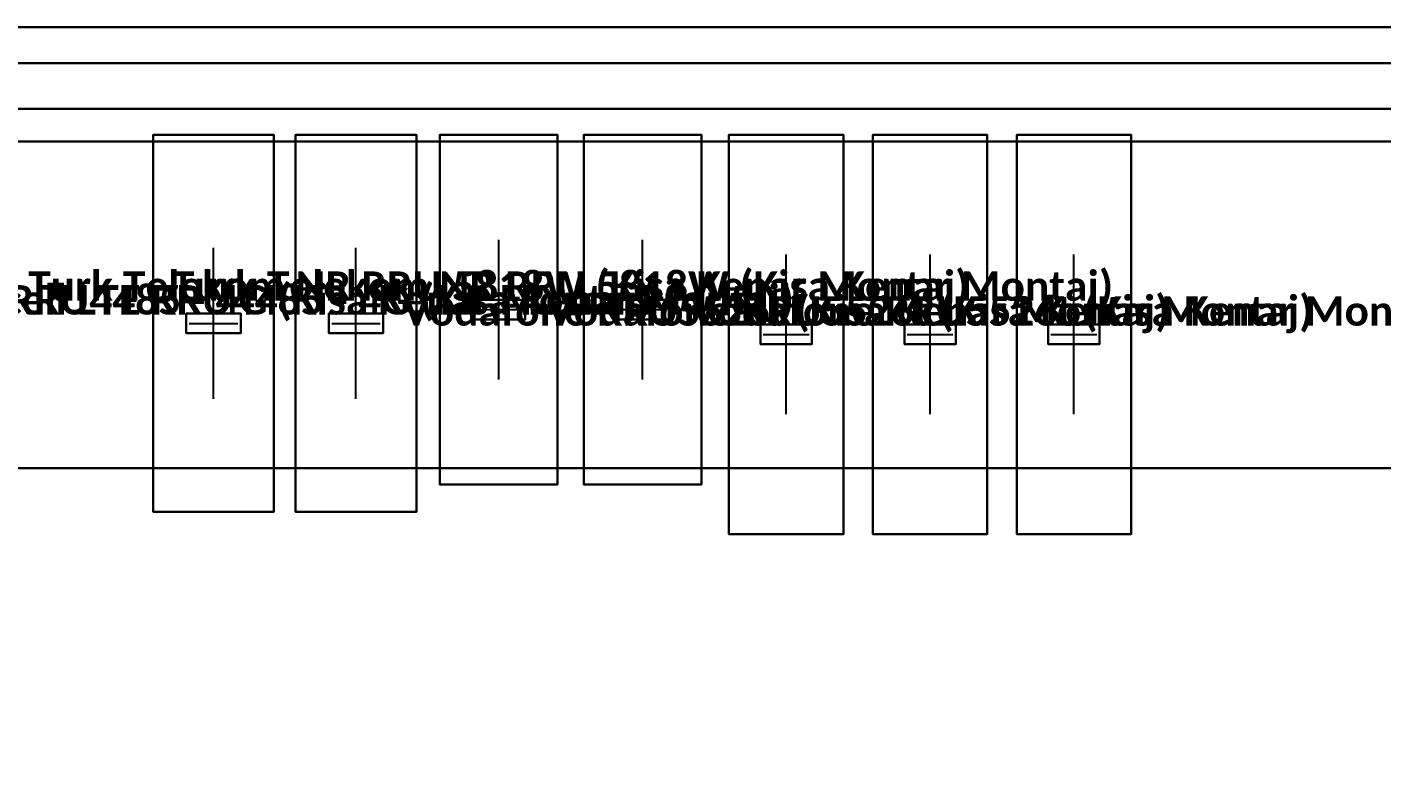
# Model space of a CAD drawing. Header units: metres. Extents: x -25 to 25, y -60.4 to 35.
# Drawn here: x 1.568 to 3.641, y 1.324 to 2.475 of the extents above; entities that cross this region are included whole.
import ezdxf
from ezdxf.enums import TextEntityAlignment as Align

# ---------------------------------------------------------------- set-up
doc = ezdxf.new("R2010")
doc.units = ezdxf.units.M
for name, color, linetype in [('CELIK_KIRIS_KOLON', 9, 'CONTINUOUS'), ('EKP_TURK_TELEKOM_RRU', 4, 'CONTINUOUS'), ('EKP_TURKCELL_RRU', 5, 'CONTINUOUS'), ('EKP_VODAFONE_RRU', 1, 'CONTINUOUS'), ('MONTAJ_BORULARI', 2, 'CONTINUOUS'), ('ZEMIN_PLATFORM', 8, 'CONTINUOUS')]:
    doc.layers.add(name, color=color, linetype=linetype)
doc.styles.get("Standard").update_dxf_attribs({"font": 'calibrib.ttf'})

msp = doc.modelspace()

# ---------------------------------------------------------------- linework, layer by layer
at = {"layer": 'CELIK_KIRIS_KOLON'}
for p, q in [((6.5, 2.475, 2), (-6.5, 2.475, 2)), ((6.5, 2.475, 10), (-6.5, 2.475, 10)), ((-6.5, 2.35, 2), (6.5, 2.35, 2)), ((-6.5, 2.35, 10), (6.5, 2.35, 10))]:
    msp.add_line(p, q, dxfattribs=at)
for points in [[(-6.5, 2.35, 2), (6.5, 2.35, 2), (6.5, 2.475, 2), (-6.5, 2.475, 2)], [(-6.5, 2.35, 10), (6.5, 2.35, 10), (6.5, 2.475, 10), (-6.5, 2.475, 10)], [(-6.5, 2.475, 2), (6.5, 2.475, 2), (6.5, 2.475, 10), (-6.5, 2.475, 10)], [(-6.5, 2.35, 2), (6.5, 2.35, 2), (6.5, 2.35, 10), (-6.5, 2.35, 10)]]:
    msp.add_3dface(points, dxfattribs=at)
at = {"layer": 'EKP_TURK_TELEKOM_RRU'}
for p, q in [((2.38, 2.31, 21.31), (2.2, 2.31, 21.31)), ((2.2, 2.31, 21.31), (2.2, 1.775, 21.31)), ((2.38, 2.31, 21.945), (2.2, 2.31, 21.945)), ((2.2, 2.31, 21.945), (2.2, 1.775, 21.945)), ((2.2, 2.31, 21.31), (2.2, 2.31, 21.945)), ((2.38, 1.775, 21.31), (2.38, 2.31, 21.31)), ((2.38, 1.775, 21.945), (2.38, 2.31, 21.945)), ((2.38, 2.31, 21.31), (2.38, 2.31, 21.945)), ((2.6, 2.31, 21.31), (2.42, 2.31, 21.31)), ((2.42, 2.31, 21.31), (2.42, 1.775, 21.31)), ((2.6, 2.31, 21.945), (2.42, 2.31, 21.945)), ((2.42, 2.31, 21.945), (2.42, 1.775, 21.945)), ((2.42, 2.31, 21.31), (2.42, 2.31, 21.945)), ((2.6, 1.775, 21.31), (2.6, 2.31, 21.31)), ((2.6, 1.775, 21.945), (2.6, 2.31, 21.945)), ((2.6, 2.31, 21.31), (2.6, 2.31, 21.945)), ((2.29, 1.9355, 21.945), (2.29, 2.1495, 21.945)), ((2.51, 1.9355, 21.945), (2.51, 2.1495, 21.945)), ((2.3305, 2.0575, 21.945), (2.2495, 2.0575, 21.945)), ((2.2495, 2.0575, 21.945), (2.2495, 2.0275, 21.945)), ((2.3305, 2.0575, 21.975), (2.2495, 2.0575, 21.975)), ((2.2495, 2.0575, 21.975), (2.2495, 2.0275, 21.975)), ((2.2495, 2.0575, 21.945), (2.2495, 2.0575, 21.975)), ((2.3305, 2.0275, 21.945), (2.3305, 2.0575, 21.945)), ((2.3305, 2.0275, 21.975), (2.3305, 2.0575, 21.975)), ((2.3305, 2.0575, 21.945), (2.3305, 2.0575, 21.975)), ((2.5505, 2.0575, 21.945), (2.4695, 2.0575, 21.945)), ((2.4695, 2.0575, 21.945), (2.4695, 2.0275, 21.945)), ((2.5505, 2.0575, 21.975), (2.4695, 2.0575, 21.975)), ((2.4695, 2.0575, 21.975), (2.4695, 2.0275, 21.975)), ((2.4695, 2.0575, 21.945), (2.4695, 2.0575, 21.975)), ((2.5505, 2.0275, 21.945), (2.5505, 2.0575, 21.945)), ((2.5505, 2.0275, 21.975), (2.5505, 2.0575, 21.975)), ((2.5505, 2.0575, 21.945), (2.5505, 2.0575, 21.975)), ((2.254, 2.0425, 21.945), (2.326, 2.0425, 21.945)), ((2.474, 2.0425, 21.945), (2.546, 2.0425, 21.945)), ((2.2495, 2.0275, 21.945), (2.3305, 2.0275, 21.945)), ((2.2495, 2.0275, 21.975), (2.3305, 2.0275, 21.975)), ((2.2495, 2.0275, 21.945), (2.2495, 2.0275, 21.975)), ((2.3305, 2.0275, 21.945), (2.3305, 2.0275, 21.975)), ((2.4695, 2.0275, 21.945), (2.5505, 2.0275, 21.945)), ((2.4695, 2.0275, 21.975), (2.5505, 2.0275, 21.975)), ((2.4695, 2.0275, 21.945), (2.4695, 2.0275, 21.975)), ((2.5505, 2.0275, 21.945), (2.5505, 2.0275, 21.975)), ((2.2, 1.775, 21.31), (2.38, 1.775, 21.31)), ((2.2, 1.775, 21.945), (2.38, 1.775, 21.945)), ((2.2, 1.775, 21.31), (2.2, 1.775, 21.945)), ((2.38, 1.775, 21.31), (2.38, 1.775, 21.945)), ((2.42, 1.775, 21.31), (2.6, 1.775, 21.31)), ((2.42, 1.775, 21.945), (2.6, 1.775, 21.945)), ((2.42, 1.775, 21.31), (2.42, 1.775, 21.945)), ((2.6, 1.775, 21.31), (2.6, 1.775, 21.945))]:
    msp.add_line(p, q, dxfattribs=at)
for points in [[(2.2, 1.775, 21.31), (2.38, 1.775, 21.31), (2.38, 2.31, 21.31), (2.2, 2.31, 21.31)], [(2.2, 1.775, 21.945), (2.38, 1.775, 21.945), (2.38, 2.31, 21.945), (2.2, 2.31, 21.945)], [(2.2, 2.31, 21.31), (2.38, 2.31, 21.31), (2.38, 2.31, 21.945), (2.2, 2.31, 21.945)], [(2.2, 1.775, 21.31), (2.2, 2.31, 21.31), (2.2, 2.31, 21.945), (2.2, 1.775, 21.945)], [(2.38, 1.775, 21.31), (2.38, 2.31, 21.31), (2.38, 2.31, 21.945), (2.38, 1.775, 21.945)], [(2.42, 1.775, 21.31), (2.6, 1.775, 21.31), (2.6, 2.31, 21.31), (2.42, 2.31, 21.31)], [(2.42, 1.775, 21.945), (2.6, 1.775, 21.945), (2.6, 2.31, 21.945), (2.42, 2.31, 21.945)], [(2.42, 2.31, 21.31), (2.6, 2.31, 21.31), (2.6, 2.31, 21.945), (2.42, 2.31, 21.945)], [(2.42, 1.775, 21.31), (2.42, 2.31, 21.31), (2.42, 2.31, 21.945), (2.42, 1.775, 21.945)], [(2.6, 1.775, 21.31), (2.6, 2.31, 21.31), (2.6, 2.31, 21.945), (2.6, 1.775, 21.945)], [(2.2495, 2.0275, 21.945), (2.3305, 2.0275, 21.945), (2.3305, 2.0575, 21.945), (2.2495, 2.0575, 21.945)], [(2.2495, 2.0275, 21.975), (2.3305, 2.0275, 21.975), (2.3305, 2.0575, 21.975), (2.2495, 2.0575, 21.975)], [(2.2495, 2.0575, 21.945), (2.3305, 2.0575, 21.945), (2.3305, 2.0575, 21.975), (2.2495, 2.0575, 21.975)], [(2.2495, 2.0275, 21.945), (2.2495, 2.0575, 21.945), (2.2495, 2.0575, 21.975), (2.2495, 2.0275, 21.975)], [(2.3305, 2.0275, 21.945), (2.3305, 2.0575, 21.945), (2.3305, 2.0575, 21.975), (2.3305, 2.0275, 21.975)], [(2.4695, 2.0275, 21.945), (2.5505, 2.0275, 21.945), (2.5505, 2.0575, 21.945), (2.4695, 2.0575, 21.945)], [(2.4695, 2.0275, 21.975), (2.5505, 2.0275, 21.975), (2.5505, 2.0575, 21.975), (2.4695, 2.0575, 21.975)], [(2.4695, 2.0575, 21.945), (2.5505, 2.0575, 21.945), (2.5505, 2.0575, 21.975), (2.4695, 2.0575, 21.975)], [(2.4695, 2.0275, 21.945), (2.4695, 2.0575, 21.945), (2.4695, 2.0575, 21.975), (2.4695, 2.0275, 21.975)], [(2.5505, 2.0275, 21.945), (2.5505, 2.0575, 21.945), (2.5505, 2.0575, 21.975), (2.5505, 2.0275, 21.975)], [(2.2495, 2.0275, 21.945), (2.3305, 2.0275, 21.945), (2.3305, 2.0275, 21.975), (2.2495, 2.0275, 21.975)], [(2.4695, 2.0275, 21.945), (2.5505, 2.0275, 21.945), (2.5505, 2.0275, 21.975), (2.4695, 2.0275, 21.975)], [(2.2, 1.775, 21.31), (2.38, 1.775, 21.31), (2.38, 1.775, 21.945), (2.2, 1.775, 21.945)], [(2.42, 1.775, 21.31), (2.6, 1.775, 21.31), (2.6, 1.775, 21.945), (2.42, 1.775, 21.945)]]:
    msp.add_3dface(points, dxfattribs=at)
at = {"layer": 'EKP_TURKCELL_RRU'}
for p, q in [((1.9461, 2.31, 21.2835), (1.7611, 2.31, 21.2835)), ((1.7611, 2.31, 21.2835), (1.7611, 1.733, 21.2835)), ((1.9461, 2.31, 21.9715), (1.7611, 2.31, 21.9715)), ((1.7611, 2.31, 21.9715), (1.7611, 1.733, 21.9715)), ((1.7611, 2.31, 21.2835), (1.7611, 2.31, 21.9715)), ((1.9461, 1.733, 21.2835), (1.9461, 2.31, 21.2835)), ((1.9461, 1.733, 21.9715), (1.9461, 2.31, 21.9715)), ((1.9461, 2.31, 21.2835), (1.9461, 2.31, 21.9715)), ((2.164, 2.31, 21.2835), (1.979, 2.31, 21.2835)), ((1.979, 2.31, 21.2835), (1.979, 1.733, 21.2835)), ((2.164, 2.31, 21.9715), (1.979, 2.31, 21.9715)), ((1.979, 2.31, 21.9715), (1.979, 1.733, 21.9715)), ((1.979, 2.31, 21.2835), (1.979, 2.31, 21.9715)), ((2.164, 1.733, 21.2835), (2.164, 2.31, 21.2835)), ((2.164, 1.733, 21.9715), (2.164, 2.31, 21.9715)), ((2.164, 2.31, 21.2835), (2.164, 2.31, 21.9715)), ((1.8536, 1.9061, 21.9715), (1.8536, 2.1369, 21.9715)), ((2.0715, 1.9061, 21.9715), (2.0715, 2.1369, 21.9715)), ((1.8952, 2.0365, 21.9715), (1.812, 2.0365, 21.9715)), ((1.812, 2.0365, 21.9715), (1.812, 2.0065, 21.9715)), ((1.8952, 2.0365, 22.0015), (1.812, 2.0365, 22.0015)), ((1.812, 2.0365, 22.0015), (1.812, 2.0065, 22.0015)), ((1.812, 2.0365, 21.9715), (1.812, 2.0365, 22.0015)), ((1.8952, 2.0065, 21.9715), (1.8952, 2.0365, 21.9715)), ((1.8952, 2.0065, 22.0015), (1.8952, 2.0365, 22.0015)), ((1.8952, 2.0365, 21.9715), (1.8952, 2.0365, 22.0015)), ((2.1132, 2.0365, 21.9715), (2.0299, 2.0365, 21.9715)), ((2.0299, 2.0365, 21.9715), (2.0299, 2.0065, 21.9715)), ((2.1132, 2.0365, 22.0015), (2.0299, 2.0365, 22.0015)), ((2.0299, 2.0365, 22.0015), (2.0299, 2.0065, 22.0015)), ((2.0299, 2.0365, 21.9715), (2.0299, 2.0365, 22.0015)), ((2.1132, 2.0065, 21.9715), (2.1132, 2.0365, 21.9715)), ((2.1132, 2.0065, 22.0015), (2.1132, 2.0365, 22.0015)), ((2.1132, 2.0365, 21.9715), (2.1132, 2.0365, 22.0015)), ((1.8166, 2.0215, 21.9715), (1.8906, 2.0215, 21.9715)), ((2.0345, 2.0215, 21.9715), (2.1085, 2.0215, 21.9715)), ((1.812, 2.0065, 21.9715), (1.8952, 2.0065, 21.9715)), ((1.812, 2.0065, 22.0015), (1.8952, 2.0065, 22.0015)), ((1.812, 2.0065, 21.9715), (1.812, 2.0065, 22.0015)), ((1.8952, 2.0065, 21.9715), (1.8952, 2.0065, 22.0015)), ((2.0299, 2.0065, 21.9715), (2.1132, 2.0065, 21.9715)), ((2.0299, 2.0065, 22.0015), (2.1132, 2.0065, 22.0015)), ((2.0299, 2.0065, 21.9715), (2.0299, 2.0065, 22.0015)), ((2.1132, 2.0065, 21.9715), (2.1132, 2.0065, 22.0015)), ((1.7611, 1.733, 21.2835), (1.9461, 1.733, 21.2835)), ((1.7611, 1.733, 21.9715), (1.9461, 1.733, 21.9715)), ((1.7611, 1.733, 21.2835), (1.7611, 1.733, 21.9715)), ((1.9461, 1.733, 21.2835), (1.9461, 1.733, 21.9715)), ((1.979, 1.733, 21.2835), (2.164, 1.733, 21.2835)), ((1.979, 1.733, 21.9715), (2.164, 1.733, 21.9715)), ((1.979, 1.733, 21.2835), (1.979, 1.733, 21.9715)), ((2.164, 1.733, 21.2835), (2.164, 1.733, 21.9715))]:
    msp.add_line(p, q, dxfattribs=at)
for points in [[(1.7611, 1.733, 21.2835), (1.9461, 1.733, 21.2835), (1.9461, 2.31, 21.2835), (1.7611, 2.31, 21.2835)], [(1.7611, 1.733, 21.9715), (1.9461, 1.733, 21.9715), (1.9461, 2.31, 21.9715), (1.7611, 2.31, 21.9715)], [(1.7611, 2.31, 21.2835), (1.9461, 2.31, 21.2835), (1.9461, 2.31, 21.9715), (1.7611, 2.31, 21.9715)], [(1.7611, 1.733, 21.2835), (1.7611, 2.31, 21.2835), (1.7611, 2.31, 21.9715), (1.7611, 1.733, 21.9715)], [(1.9461, 1.733, 21.2835), (1.9461, 2.31, 21.2835), (1.9461, 2.31, 21.9715), (1.9461, 1.733, 21.9715)], [(1.979, 1.733, 21.2835), (2.164, 1.733, 21.2835), (2.164, 2.31, 21.2835), (1.979, 2.31, 21.2835)], [(1.979, 1.733, 21.9715), (2.164, 1.733, 21.9715), (2.164, 2.31, 21.9715), (1.979, 2.31, 21.9715)], [(1.979, 2.31, 21.2835), (2.164, 2.31, 21.2835), (2.164, 2.31, 21.9715), (1.979, 2.31, 21.9715)], [(1.979, 1.733, 21.2835), (1.979, 2.31, 21.2835), (1.979, 2.31, 21.9715), (1.979, 1.733, 21.9715)], [(2.164, 1.733, 21.2835), (2.164, 2.31, 21.2835), (2.164, 2.31, 21.9715), (2.164, 1.733, 21.9715)], [(1.812, 2.0065, 21.9715), (1.8952, 2.0065, 21.9715), (1.8952, 2.0365, 21.9715), (1.812, 2.0365, 21.9715)], [(1.812, 2.0065, 22.0015), (1.8952, 2.0065, 22.0015), (1.8952, 2.0365, 22.0015), (1.812, 2.0365, 22.0015)], [(1.812, 2.0365, 21.9715), (1.8952, 2.0365, 21.9715), (1.8952, 2.0365, 22.0015), (1.812, 2.0365, 22.0015)], [(1.812, 2.0065, 21.9715), (1.812, 2.0365, 21.9715), (1.812, 2.0365, 22.0015), (1.812, 2.0065, 22.0015)], [(1.8952, 2.0065, 21.9715), (1.8952, 2.0365, 21.9715), (1.8952, 2.0365, 22.0015), (1.8952, 2.0065, 22.0015)], [(2.0299, 2.0065, 21.9715), (2.1132, 2.0065, 21.9715), (2.1132, 2.0365, 21.9715), (2.0299, 2.0365, 21.9715)], [(2.0299, 2.0065, 22.0015), (2.1132, 2.0065, 22.0015), (2.1132, 2.0365, 22.0015), (2.0299, 2.0365, 22.0015)], [(2.0299, 2.0365, 21.9715), (2.1132, 2.0365, 21.9715), (2.1132, 2.0365, 22.0015), (2.0299, 2.0365, 22.0015)], [(2.0299, 2.0065, 21.9715), (2.0299, 2.0365, 21.9715), (2.0299, 2.0365, 22.0015), (2.0299, 2.0065, 22.0015)], [(2.1132, 2.0065, 21.9715), (2.1132, 2.0365, 21.9715), (2.1132, 2.0365, 22.0015), (2.1132, 2.0065, 22.0015)], [(1.812, 2.0065, 21.9715), (1.8952, 2.0065, 21.9715), (1.8952, 2.0065, 22.0015), (1.812, 2.0065, 22.0015)], [(2.0299, 2.0065, 21.9715), (2.1132, 2.0065, 21.9715), (2.1132, 2.0065, 22.0015), (2.0299, 2.0065, 22.0015)], [(1.7611, 1.733, 21.2835), (1.9461, 1.733, 21.2835), (1.9461, 1.733, 21.9715), (1.7611, 1.733, 21.9715)], [(1.979, 1.733, 21.2835), (2.164, 1.733, 21.2835), (2.164, 1.733, 21.9715), (1.979, 1.733, 21.9715)]]:
    msp.add_3dface(points, dxfattribs=at)
at = {"layer": 'EKP_VODAFONE_RRU'}
for p, q in [((2.8173, 2.31, 21.31), (2.6423, 2.31, 21.31)), ((2.6423, 2.31, 21.31), (2.6423, 1.699, 21.31)), ((2.8173, 2.31, 21.945), (2.6423, 2.31, 21.945)), ((2.6423, 2.31, 21.945), (2.6423, 1.699, 21.945)), ((2.6423, 2.31, 21.31), (2.6423, 2.31, 21.945)), ((2.8173, 1.699, 21.31), (2.8173, 2.31, 21.31)), ((2.8173, 1.699, 21.945), (2.8173, 2.31, 21.945)), ((2.8173, 2.31, 21.31), (2.8173, 2.31, 21.945)), ((3.0375, 2.31, 21.31), (2.8625, 2.31, 21.31)), ((2.8625, 2.31, 21.31), (2.8625, 1.699, 21.31)), ((3.0375, 2.31, 21.945), (2.8625, 2.31, 21.945)), ((2.8625, 2.31, 21.945), (2.8625, 1.699, 21.945)), ((2.8625, 2.31, 21.31), (2.8625, 2.31, 21.945)), ((3.0375, 1.699, 21.31), (3.0375, 2.31, 21.31)), ((3.0375, 1.699, 21.945), (3.0375, 2.31, 21.945)), ((3.0375, 2.31, 21.31), (3.0375, 2.31, 21.945)), ((3.2575, 2.31, 21.31), (3.0825, 2.31, 21.31)), ((3.0825, 2.31, 21.31), (3.0825, 1.699, 21.31)), ((3.2575, 2.31, 21.945), (3.0825, 2.31, 21.945)), ((3.0825, 2.31, 21.945), (3.0825, 1.699, 21.945)), ((3.0825, 2.31, 21.31), (3.0825, 2.31, 21.945)), ((3.2575, 1.699, 21.31), (3.2575, 2.31, 21.31)), ((3.2575, 1.699, 21.945), (3.2575, 2.31, 21.945)), ((3.2575, 2.31, 21.31), (3.2575, 2.31, 21.945)), ((2.7298, 1.8823, 21.945), (2.7298, 2.1267, 21.945)), ((2.95, 1.8823, 21.945), (2.95, 2.1267, 21.945)), ((3.17, 1.8823, 21.945), (3.17, 2.1267, 21.945)), ((2.7691, 2.0195, 21.945), (2.6904, 2.0195, 21.945)), ((2.6904, 2.0195, 21.945), (2.6904, 1.9895, 21.945)), ((2.7691, 2.0195, 21.975), (2.6904, 2.0195, 21.975)), ((2.6904, 2.0195, 21.975), (2.6904, 1.9895, 21.975)), ((2.6904, 2.0195, 21.945), (2.6904, 2.0195, 21.975)), ((2.7691, 1.9895, 21.945), (2.7691, 2.0195, 21.945)), ((2.7691, 1.9895, 21.975), (2.7691, 2.0195, 21.975)), ((2.7691, 2.0195, 21.945), (2.7691, 2.0195, 21.975)), ((2.9894, 2.0195, 21.945), (2.9106, 2.0195, 21.945)), ((2.9106, 2.0195, 21.945), (2.9106, 1.9895, 21.945)), ((2.9894, 2.0195, 21.975), (2.9106, 2.0195, 21.975)), ((2.9106, 2.0195, 21.975), (2.9106, 1.9895, 21.975)), ((2.9106, 2.0195, 21.945), (2.9106, 2.0195, 21.975)), ((2.9894, 1.9895, 21.945), (2.9894, 2.0195, 21.945)), ((2.9894, 1.9895, 21.975), (2.9894, 2.0195, 21.975)), ((2.9894, 2.0195, 21.945), (2.9894, 2.0195, 21.975)), ((3.2094, 2.0195, 21.945), (3.1306, 2.0195, 21.945)), ((3.1306, 2.0195, 21.945), (3.1306, 1.9895, 21.945)), ((3.2094, 2.0195, 21.975), (3.1306, 2.0195, 21.975)), ((3.1306, 2.0195, 21.975), (3.1306, 1.9895, 21.975)), ((3.1306, 2.0195, 21.945), (3.1306, 2.0195, 21.975)), ((3.2094, 1.9895, 21.945), (3.2094, 2.0195, 21.945)), ((3.2094, 1.9895, 21.975), (3.2094, 2.0195, 21.975)), ((3.2094, 2.0195, 21.945), (3.2094, 2.0195, 21.975)), ((2.6948, 2.0045, 21.945), (2.7648, 2.0045, 21.945)), ((2.915, 2.0045, 21.945), (2.985, 2.0045, 21.945)), ((3.135, 2.0045, 21.945), (3.205, 2.0045, 21.945)), ((2.6904, 1.9895, 21.945), (2.7691, 1.9895, 21.945)), ((2.6904, 1.9895, 21.975), (2.7691, 1.9895, 21.975)), ((2.6904, 1.9895, 21.945), (2.6904, 1.9895, 21.975)), ((2.7691, 1.9895, 21.945), (2.7691, 1.9895, 21.975)), ((2.9106, 1.9895, 21.945), (2.9894, 1.9895, 21.945)), ((2.9106, 1.9895, 21.975), (2.9894, 1.9895, 21.975)), ((2.9106, 1.9895, 21.945), (2.9106, 1.9895, 21.975)), ((2.9894, 1.9895, 21.945), (2.9894, 1.9895, 21.975)), ((3.1306, 1.9895, 21.945), (3.2094, 1.9895, 21.945)), ((3.1306, 1.9895, 21.975), (3.2094, 1.9895, 21.975)), ((3.1306, 1.9895, 21.945), (3.1306, 1.9895, 21.975)), ((3.2094, 1.9895, 21.945), (3.2094, 1.9895, 21.975)), ((2.6423, 1.699, 21.31), (2.8173, 1.699, 21.31)), ((2.6423, 1.699, 21.945), (2.8173, 1.699, 21.945)), ((2.6423, 1.699, 21.31), (2.6423, 1.699, 21.945)), ((2.8173, 1.699, 21.31), (2.8173, 1.699, 21.945)), ((2.8625, 1.699, 21.31), (3.0375, 1.699, 21.31)), ((2.8625, 1.699, 21.945), (3.0375, 1.699, 21.945)), ((2.8625, 1.699, 21.31), (2.8625, 1.699, 21.945)), ((3.0375, 1.699, 21.31), (3.0375, 1.699, 21.945)), ((3.0825, 1.699, 21.31), (3.2575, 1.699, 21.31)), ((3.0825, 1.699, 21.945), (3.2575, 1.699, 21.945)), ((3.0825, 1.699, 21.31), (3.0825, 1.699, 21.945)), ((3.2575, 1.699, 21.31), (3.2575, 1.699, 21.945))]:
    msp.add_line(p, q, dxfattribs=at)
for points in [[(2.6423, 1.699, 21.31), (2.8173, 1.699, 21.31), (2.8173, 2.31, 21.31), (2.6423, 2.31, 21.31)], [(2.6423, 1.699, 21.945), (2.8173, 1.699, 21.945), (2.8173, 2.31, 21.945), (2.6423, 2.31, 21.945)], [(2.6423, 2.31, 21.31), (2.8173, 2.31, 21.31), (2.8173, 2.31, 21.945), (2.6423, 2.31, 21.945)], [(2.6423, 1.699, 21.31), (2.6423, 2.31, 21.31), (2.6423, 2.31, 21.945), (2.6423, 1.699, 21.945)], [(2.8173, 1.699, 21.31), (2.8173, 2.31, 21.31), (2.8173, 2.31, 21.945), (2.8173, 1.699, 21.945)], [(2.8625, 1.699, 21.31), (3.0375, 1.699, 21.31), (3.0375, 2.31, 21.31), (2.8625, 2.31, 21.31)], [(2.8625, 1.699, 21.945), (3.0375, 1.699, 21.945), (3.0375, 2.31, 21.945), (2.8625, 2.31, 21.945)], [(2.8625, 2.31, 21.31), (3.0375, 2.31, 21.31), (3.0375, 2.31, 21.945), (2.8625, 2.31, 21.945)], [(2.8625, 1.699, 21.31), (2.8625, 2.31, 21.31), (2.8625, 2.31, 21.945), (2.8625, 1.699, 21.945)], [(3.0375, 1.699, 21.31), (3.0375, 2.31, 21.31), (3.0375, 2.31, 21.945), (3.0375, 1.699, 21.945)], [(3.0825, 1.699, 21.31), (3.2575, 1.699, 21.31), (3.2575, 2.31, 21.31), (3.0825, 2.31, 21.31)], [(3.0825, 1.699, 21.945), (3.2575, 1.699, 21.945), (3.2575, 2.31, 21.945), (3.0825, 2.31, 21.945)], [(3.0825, 2.31, 21.31), (3.2575, 2.31, 21.31), (3.2575, 2.31, 21.945), (3.0825, 2.31, 21.945)], [(3.0825, 1.699, 21.31), (3.0825, 2.31, 21.31), (3.0825, 2.31, 21.945), (3.0825, 1.699, 21.945)], [(3.2575, 1.699, 21.31), (3.2575, 2.31, 21.31), (3.2575, 2.31, 21.945), (3.2575, 1.699, 21.945)], [(2.6904, 1.9895, 21.945), (2.7691, 1.9895, 21.945), (2.7691, 2.0195, 21.945), (2.6904, 2.0195, 21.945)], [(2.6904, 1.9895, 21.975), (2.7691, 1.9895, 21.975), (2.7691, 2.0195, 21.975), (2.6904, 2.0195, 21.975)], [(2.6904, 2.0195, 21.945), (2.7691, 2.0195, 21.945), (2.7691, 2.0195, 21.975), (2.6904, 2.0195, 21.975)], [(2.6904, 1.9895, 21.945), (2.6904, 2.0195, 21.945), (2.6904, 2.0195, 21.975), (2.6904, 1.9895, 21.975)], [(2.7691, 1.9895, 21.945), (2.7691, 2.0195, 21.945), (2.7691, 2.0195, 21.975), (2.7691, 1.9895, 21.975)], [(2.9106, 1.9895, 21.945), (2.9894, 1.9895, 21.945), (2.9894, 2.0195, 21.945), (2.9106, 2.0195, 21.945)], [(2.9106, 1.9895, 21.975), (2.9894, 1.9895, 21.975), (2.9894, 2.0195, 21.975), (2.9106, 2.0195, 21.975)], [(2.9106, 2.0195, 21.945), (2.9894, 2.0195, 21.945), (2.9894, 2.0195, 21.975), (2.9106, 2.0195, 21.975)], [(2.9106, 1.9895, 21.945), (2.9106, 2.0195, 21.945), (2.9106, 2.0195, 21.975), (2.9106, 1.9895, 21.975)], [(2.9894, 1.9895, 21.945), (2.9894, 2.0195, 21.945), (2.9894, 2.0195, 21.975), (2.9894, 1.9895, 21.975)], [(3.1306, 1.9895, 21.945), (3.2094, 1.9895, 21.945), (3.2094, 2.0195, 21.945), (3.1306, 2.0195, 21.945)], [(3.1306, 1.9895, 21.975), (3.2094, 1.9895, 21.975), (3.2094, 2.0195, 21.975), (3.1306, 2.0195, 21.975)], [(3.1306, 2.0195, 21.945), (3.2094, 2.0195, 21.945), (3.2094, 2.0195, 21.975), (3.1306, 2.0195, 21.975)], [(3.1306, 1.9895, 21.945), (3.1306, 2.0195, 21.945), (3.1306, 2.0195, 21.975), (3.1306, 1.9895, 21.975)], [(3.2094, 1.9895, 21.945), (3.2094, 2.0195, 21.945), (3.2094, 2.0195, 21.975), (3.2094, 1.9895, 21.975)], [(2.6904, 1.9895, 21.945), (2.7691, 1.9895, 21.945), (2.7691, 1.9895, 21.975), (2.6904, 1.9895, 21.975)], [(2.9106, 1.9895, 21.945), (2.9894, 1.9895, 21.945), (2.9894, 1.9895, 21.975), (2.9106, 1.9895, 21.975)], [(3.1306, 1.9895, 21.945), (3.2094, 1.9895, 21.945), (3.2094, 1.9895, 21.975), (3.1306, 1.9895, 21.975)], [(2.6423, 1.699, 21.31), (2.8173, 1.699, 21.31), (2.8173, 1.699, 21.945), (2.6423, 1.699, 21.945)], [(2.8625, 1.699, 21.31), (3.0375, 1.699, 21.31), (3.0375, 1.699, 21.945), (2.8625, 1.699, 21.945)], [(3.0825, 1.699, 21.31), (3.2575, 1.699, 21.31), (3.2575, 1.699, 21.945), (3.0825, 1.699, 21.945)]]:
    msp.add_3dface(points, dxfattribs=at)
at = {"layer": 'MONTAJ_BORULARI'}
for p, q in [((25, 2.42, -1.7), (-25, 2.42, -1.7)), ((25, 2.42, -0.2), (-25, 2.42, -0.2))]:
    msp.add_line(p, q, dxfattribs=at)
for points in [[(-25, 0.92, -1.7), (25, 0.92, -1.7), (25, 2.42, -1.7), (-25, 2.42, -1.7)], [(-25, 0.92, -0.2), (25, 0.92, -0.2), (25, 2.42, -0.2), (-25, 2.42, -0.2)], [(-25, 2.42, -1.7), (25, 2.42, -1.7), (25, 2.42, -0.2), (-25, 2.42, -0.2)]]:
    msp.add_3dface(points, dxfattribs=at)
at = {"layer": 'ZEMIN_PLATFORM'}
for p, q in [((6.5, 2.3, 3.5), (-6.5, 2.3, 3.5)), ((6.5, 2.3, 3.55), (-6.5, 2.3, 3.55)), ((6.5, 2.3, 7), (-6.5, 2.3, 7)), ((6.5, 2.3, 7.05), (-6.5, 2.3, 7.05)), ((-6.5, 1.8, 3.5), (6.5, 1.8, 3.5)), ((-6.5, 1.8, 3.55), (6.5, 1.8, 3.55)), ((-6.5, 1.8, 7), (6.5, 1.8, 7)), ((-6.5, 1.8, 7.05), (6.5, 1.8, 7.05))]:
    msp.add_line(p, q, dxfattribs=at)
for points in [[(-6.5, 1.8, 3.5), (6.5, 1.8, 3.5), (6.5, 2.3, 3.5), (-6.5, 2.3, 3.5)], [(-6.5, 1.8, 3.55), (6.5, 1.8, 3.55), (6.5, 2.3, 3.55), (-6.5, 2.3, 3.55)], [(-6.5, 2.3, 3.5), (6.5, 2.3, 3.5), (6.5, 2.3, 3.55), (-6.5, 2.3, 3.55)], [(-6.5, 1.8, 7), (6.5, 1.8, 7), (6.5, 2.3, 7), (-6.5, 2.3, 7)], [(-6.5, 1.8, 7.05), (6.5, 1.8, 7.05), (6.5, 2.3, 7.05), (-6.5, 2.3, 7.05)], [(-6.5, 2.3, 7), (6.5, 2.3, 7), (6.5, 2.3, 7.05), (-6.5, 2.3, 7.05)], [(-6.5, 1.8, 3.5), (6.5, 1.8, 3.5), (6.5, 1.8, 3.55), (-6.5, 1.8, 3.55)], [(-6.5, 1.8, 7), (6.5, 1.8, 7), (6.5, 1.8, 7.05), (-6.5, 1.8, 7.05)]]:
    msp.add_3dface(points, dxfattribs=at)

# ---------------------------------------------------------------- texts
at = {"layer": 'EKP_TURK_TELEKOM_RRU'}
for p in [(2.29, 2.0785), (2.51, 2.0785)]:
    msp.add_text('Turk Telekom NR RRU 5818W (Kisa Kenar Montaj)', height=0.045, dxfattribs=at).set_placement(p, align=Align.MIDDLE_CENTER)
at = {"layer": 'EKP_TURKCELL_RRU'}
for p in [(1.8536, 2.0575), (2.0715, 2.0575)]:
    msp.add_text('Turkcell LTE RRU4485 - 4G (Kisa Kenar Montaj)', height=0.045, dxfattribs=at).set_placement(p, align=Align.MIDDLE_CENTER)
at = {"layer": 'EKP_VODAFONE_RRU'}
for p in [(2.7298, 2.0405), (2.95, 2.0405), (3.17, 2.0405)]:
    msp.add_text('Vodafone RRU5526t (Kisa Kenar Montaj)', height=0.045, dxfattribs=at).set_placement(p, align=Align.MIDDLE_CENTER)

doc.saveas('drawing.dxf')
